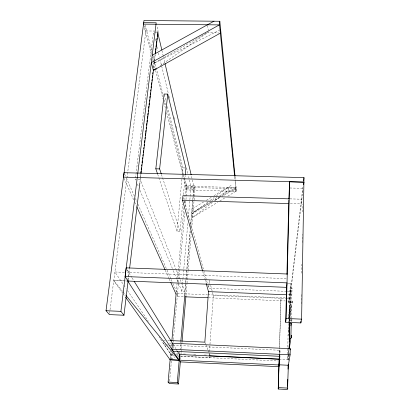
<?xml version="1.0" encoding="UTF-8"?>
<svg xmlns="http://www.w3.org/2000/svg" width="410" height="410" viewBox="0 0 410 410"><rect width="100%" height="100%" fill="white"/><g stroke="black" fill="none" stroke-linecap="round" stroke-linejoin="round"><path stroke-width="0.31" stroke-dasharray="2.05 1.54" d="M289.896 319.349L289.875 320.594L291.274 320.656L291.305 319.41M289.901 318.729L290.111 305.67L291.612 305.732L291.32 318.79M301.186 303.795L301.35 294.231M301.709 273.188L301.862 264.26M302.231 242.576L302.375 234.284M302.759 211.965L302.887 204.313M288.399 322.849L288.553 316.53L289.855 316.587L291.684 302.677L292.017 288.061L290.526 288.005L288.794 302.852L290.178 302.908L292.017 288.061M288.794 302.852L288.901 298.598L290.634 283.464L289.839 321.158M288.384 323.48L287.502 359.498L288.066 355.88M288.23 360.246L288.368 354.522M288.384 353.886L288.537 347.526M288.932 330.993L289.055 325.904M289.163 321.455L289.234 318.273M289.25 317.637L289.721 298.09L302.857 187.129M288.481 359.975L288.727 349.756M289.393 321.645L289.942 298.644L286.103 298.485M289.742 321.348L289.788 319.446L288.394 319.385M289.855 316.587L290.178 302.908M291.858 319.354C292.596 321.148 289.747 320.968 290.464 319.293M279.2 355.757L280.983 298.275L279.558 347.408M279.312 355.706L279.538 348.049M279.876 356.321L280.05 350.278L168.833 345.087M290.531 319.318L290.47 320.487M291.93 319.38L291.869 320.543M183.68 178.176L186.75 189.933L236.114 191.373L236.273 188.743L235.396 179.831M209.228 355.168L213.343 295.513L210.268 283.93M180.154 356.213L209.956 357.638L210.038 356.454M286.641 291.341L208.726 288.22L208.946 285.165M208.987 284.55L209.254 280.886M176.956 279.512L181.85 291.315L184.9 291.438L185.884 279.999M185.935 279.364L190.143 230.435M190.629 224.716L193.904 186.586L191.28 175.403M179.805 353.205L180.026 350.652M180.082 350.017L180.789 341.725M184.895 293.909L190.25 231.424M190.635 226.961L193.207 196.995M193.259 196.354L194.191 185.515L185.996 185.284L184.72 199.291M180.543 359.411L180.887 355.337M180.943 354.701L181.102 352.79M181.159 352.154L181.809 344.513M181.861 343.872L182.025 341.96M185.981 295.466L186.955 284.007M187.011 283.366L188.036 271.266M188.093 270.631L191.183 234.325M191.67 228.595L195.027 189.107L194.191 185.515M181.85 291.315L182.855 279.881M182.911 279.246L187.867 222.712M188.313 217.628L191.045 186.504L188.313 175.326M173.517 348.331L173.784 345.317L173.138 344.272M170.078 359.78L170.596 354.076L159.09 337.128M186.119 183.495L185.879 186.135L235.817 187.565L235.432 187.396L235.791 190.968L236.104 191.127L227.406 196.38M170.242 358.504L170.878 351.498M171.4 345.763L171.631 343.216M176.264 292.268L177.135 282.721M177.192 282.08L177.54 278.262M177.597 277.621L183.972 207.573M184.377 203.114L184.664 199.931M172.969 283.582L177.351 293.504L177.084 296.481L184.116 296.768M186.75 189.933L186.986 187.324L183.624 174.301M169.607 380.992L172.128 353M173.107 342.186L173.276 340.279M173.333 339.639L184.92 211.135M185.32 206.686L185.894 200.321M185.95 199.685L186.929 188.872L185.996 185.284M174.445 355.941L171.908 355.818L172.123 353.461L170.36 350.816M158.875 177.817L176.997 231.317L180.082 231.419L182.593 204.139M183.47 194.617L185.217 175.583M176.997 231.317L182.24 175.5M182.296 174.865L182.952 167.89L167.136 105.826M279.512 355.952L279.692 354.061M279.753 353.43L280.05 350.278M128.145 279.994L129.55 268.827M139.938 182.378L140.394 178.565M140.471 177.93L141.009 173.476M153.688 67.957L154.375 62.238M154.683 59.691L155.293 54.607M302.918 190.378L289.65 301.109L287.728 301.032M127.828 279.984L128.13 277.493M128.207 276.873L128.73 272.512L126.839 272.44M176.361 270.082L140.066 179.313L140.753 173.594M153.524 67.476L154.211 61.756M154.288 61.121L155.052 54.766M135.52 177.914L153.453 32.472L153.755 33.717M288.553 316.53L290.28 302.616L291.684 302.677M288.471 318.76L290.111 305.67M109.552 313.327L145.893 30.95L144.356 25.025M289.87 318.821L291.612 305.732M287.994 335.764L289.014 328.226M291.1 321.865L291.274 320.656M288.163 355.28L289.101 349.248M288.886 357.136L289.281 354.727M289.378 354.122L289.573 352.918M290.931 300.914C289.757 302.79 292.514 304.748 292.315 302.155C292.653 299.607 289.767 301.365 290.859 303.313M235.791 190.968L236.329 188.498L221.907 196.405M208.136 201.951L191.742 214.087L192.618 217.408L213.041 201.997M215.081 200.459L219.165 197.379M219.678 196.99L228.355 190.445L236.104 191.127M210.186 200.434L214.286 197.4M216.336 195.883L227.606 187.539L235.817 187.498L221.256 196.282M160.213 65.641L208.454 31.995L219.012 33.061M203.632 201.966L192.187 208.854L193.059 212.221L209.894 201.838M212.067 200.495L217.495 197.143M219.668 195.806L228.355 190.445L227.965 187.324M191.742 214.087L211.965 201.889M214.696 200.239L220.708 196.61M192.618 217.408L217.623 202.294M219.796 200.982L225.233 197.697M206.358 200.326L211.263 197.374M213.984 195.734L232.183 184.782M152.679 57.113L154.257 63.196L208.454 31.995M171.175 359.16L175.014 356.982M177.212 355.742L178.309 355.121M193.059 212.221L211.919 201.884M214.691 200.362L219.688 197.625M154.257 63.196L219.499 30.166M125.209 280.604L113.765 280.594L122.657 293.094M145.893 30.95L158.116 31.088L156.871 25.748M154.672 32.487L157.117 32.518M182.952 167.89L185.92 167.967M140.066 179.313L135.361 179.185L135.853 180.364M289.803 187.99L303.164 188.369M191.045 186.504L193.904 186.586M186.986 187.324L236.273 188.743M186.929 188.872L195.027 189.107M191.982 189.866L194.811 189.948M289.86 198.87L301.386 199.214L301.299 203.929L289.803 203.58M123.266 280.901L113.765 280.594L122.667 291.464M125.803 280.983L127.069 281.024M124.322 272.342L114.872 271.979L123.502 284.689M286.175 278.595L129.042 272.527L127.126 269.411M288.092 283.361L291.756 283.505M287.277 291.366L290.47 291.495L290.393 294.923L287.83 294.821M177.351 293.504L183.736 293.765M184.372 293.791L207.357 294.728M207.998 294.754L285.252 297.906M287.805 298.008L289.721 298.09M213.343 295.513L285.724 298.47M208.423 297.768L285.227 300.925M163.323 340.233L165.24 340.32M167.798 340.438L169.714 340.531M169.356 343.083L171.236 343.17M164.497 344.887L165.737 344.943M166.357 344.974L168.213 345.061M176.556 353.671L177.822 353.733M183.521 354.004L186.053 354.122M193.653 354.486L196.82 354.635M204.416 354.998L207.583 355.147M279.215 359.104L288.491 359.549M170.596 354.076L173.112 354.199M176.259 354.348L178.145 354.44M177.617 356.09L179.518 356.182M180.805 356.316L278.492 360.99M235.432 187.396L235.817 187.498M123.072 291.956L125.501 294.923M123.026 293.616L125.25 296.743M163.077 342.791L171.908 355.818M123.861 285.222L126.019 288.399M127.454 290.516L148.307 321.24M127.126 269.918L131.759 277.416M132.097 277.959L133.44 280.138M173.133 344.349L175.762 348.608M176.095 349.141L177.089 350.75M123.974 178.283L133.65 199.829M134.7 202.156L136.269 205.651M165.307 270.277L168.971 278.431M169.233 279.01L170.539 281.921M124.543 173.866L126.09 177.366M126.347 177.95L134.331 196.041M135.361 198.378L136.909 201.879M137.939 204.211L166.788 269.575M167.044 270.159L170.909 278.913M171.17 279.497L172.712 282.997M137.319 183.905L138.298 186.263M140.01 190.394L173.04 270.067M173.286 270.656L176.715 278.923M209.571 356.705L209.956 357.638M204.841 342.15L205.553 343.923M205.794 344.513L207.931 349.827M208.167 350.417L208.88 352.19M209.546 353.845L210.12 355.27M176.597 270.677L179.918 278.979M180.154 279.574L184.9 291.438M157.655 174.209L158.675 177.217M161.417 174.368L180.082 231.419M202.73 271.394L204.821 278.749M204.995 279.359L206.215 283.648M183.465 197.538L184.326 200.623M184.495 201.243L207.696 284.519M207.865 285.135L208.726 288.22M209.295 280.276L210.104 283.325M143.654 24.728L151.562 55.048M152.694 59.378L154.954 68.039M155.6 70.515L163.021 98.979M163.99 102.69L165.604 108.875M166.573 112.591L183.521 177.561M145.084 24.841L151.644 50.266M153.079 55.847L154.201 60.188M154.36 60.808L163.154 94.92M164.436 99.881L165.717 104.842M167.152 110.423L183.465 173.681M164.287 94.659L166.024 101.485M154.97 38.684L155.728 41.789M156.938 46.76L157.85 50.486M158.455 52.972L159.362 56.698M159.972 59.183L168.459 93.962M169.063 96.447L169.52 98.308M174.219 117.562L174.67 119.428M176.341 126.26L176.946 128.745M186.494 167.874L188.164 174.706M161.96 50.538L163.272 56.129M163.416 56.749L164.876 62.961M292.315 300.971L292.243 303.369M207.624 25.379L208.229 30.191M234.658 176.756L235.038 180.569M235.104 181.205L236.114 191.373M235.084 176.643L235.335 179.19"/><path stroke-width="0.61" d="M286.641 285.175L285.678 322.27L300.858 322.926L300.889 321.015M300.858 322.926L301.611 319.144L303.984 177.617L124.025 172.697L123.446 177.12L303.907 182.142L303.605 184.679M290.121 354.824L290.26 348.695L172.492 343.226L171.949 349.258L173.251 351.273L279.876 356.321L279.051 364.808L288.358 365.254L290.121 354.824L171.949 349.258M290.869 338.496L291.218 323.264L289.696 323.198L289.455 338.434L290.869 338.496L289.255 348.828M287.61 386.322L287.774 379.327M288.02 369.149L288.127 364.7M278.918 365.356L278.231 389.023L287.533 389.5L288.379 364.449M289.096 348.808L289.168 345.717M289.255 342.007L289.342 338.301M289.701 323.249L289.726 321.978M289.193 348.649L289.824 321.799M286.923 274.305L288.85 200.121M288.881 198.845L289.624 181.773L303.907 182.168M285.678 322.27L286.103 318.478L289.624 181.773M278.231 389.023L279.277 356.982M279.133 364.982L179.211 360.154L180.328 361.892L278.964 366.673L279.297 359.257L179.693 354.512M206.215 283.648L208.48 291.612L204.841 342.15L170.35 340.556M219.811 21.212L219.534 24.902L143.495 24.108L143.966 20.5L219.816 21.264L235.022 176.008M220.636 29.592L220.365 33.128L153.396 70.397L151.316 62.586L219.534 24.79L234.597 176.121M178.914 360.205L179.406 354.496L177.417 351.283M170.186 359.139L168.1 382.064L169.376 383.534L178.452 384.001L177.289 382.535L179.754 353.84M180.846 341.089L184.895 293.909M178.452 384.001L180.344 361.707M182.081 341.325L185.925 296.107M171.867 340.669L176.151 293.545M202.555 270.784L182.522 200.336L182.952 195.688L289.219 198.85M185.335 174.311L185.92 167.967L167.757 94.1L164.128 94.033L155.821 168.802L157.45 173.609M279.512 355.952L279.215 359.104L209.187 355.767M161.217 173.758L159.628 168.905L167.757 94.1M303.61 180.789L303.984 177.617M287.251 273.998L126.162 267.858L125.101 276.545L287.02 282.88L286.585 287.338L128.017 281.055L128.13 280.619M123.974 315.234L120.909 311.359L156.179 22.786L143.741 22.658L106.016 310.718L109.388 314.598L123.974 315.234L128.099 280.906M129.627 268.191L139.861 183.014M141.009 173.476L153.54 69.198M155.369 53.971L158.04 31.724M140.83 172.958L141.06 171.052M141.214 169.781L141.445 167.874M141.67 165.968L141.824 164.697M142.055 162.79L142.285 160.884M142.511 158.977L142.665 157.712M142.895 155.805L143.049 154.534M143.28 152.628L143.505 150.721M143.736 148.815L143.889 147.544M144.12 145.637L144.269 144.366M144.499 142.46L144.73 140.553M144.961 138.647L145.114 137.376M145.34 135.469L145.571 133.563M145.724 132.292L145.955 130.385M146.18 128.479L146.334 127.208M146.565 125.301L146.795 123.395M146.949 122.124L147.175 120.217M147.405 118.311L147.636 116.404M147.79 115.133L148.015 113.227M148.246 111.32L148.399 110.049M148.63 108.143L148.861 106.236M149.009 104.965L149.24 103.059M149.471 101.152L149.624 99.881M149.855 97.975L150.08 96.068M150.234 94.797L150.465 92.891M150.696 90.984L150.844 89.713M151.075 87.807L151.305 85.9M151.459 84.629L151.69 82.723M151.915 80.816L152.069 79.545M152.3 77.639L152.53 75.732M152.756 73.826L152.909 72.555M155.205 53.495L155.436 51.588M155.585 50.317L155.815 48.411M155.969 47.14L156.277 44.598M156.425 43.327L156.656 41.42M156.81 40.149L157.04 38.243M157.271 36.336L157.496 34.43M290.854 325.781L291.218 323.264M290.065 349.904L290.26 348.695M153.396 70.397L156.015 68.567M152.207 55.288L214.025 21.161M155.821 168.802L159.628 168.905M182.522 200.336L288.527 203.544M208.48 291.612L286.549 294.769M185.397 296.819L207.783 297.742M125.619 297.265L170.078 359.78L178.919 360.144L127.7 281.045M106.016 310.718L120.909 311.359M286.103 318.478L301.611 319.144M170.078 359.78L179.206 360.221M168.1 382.064L177.289 382.535M278.385 387.609L287.815 388.091M125.906 295.415L178.919 360.144M125.101 276.545L128.017 281.055M134.116 281.224L172.487 343.303M136.791 206.814L165.046 269.698M170.801 282.505L176.034 294.149M157.727 32.523L161.812 49.917M165.02 63.586L191.137 174.783M291.464 336.994L291.474 337.65L291.551 335.185L291.464 336.994"/></g></svg>
